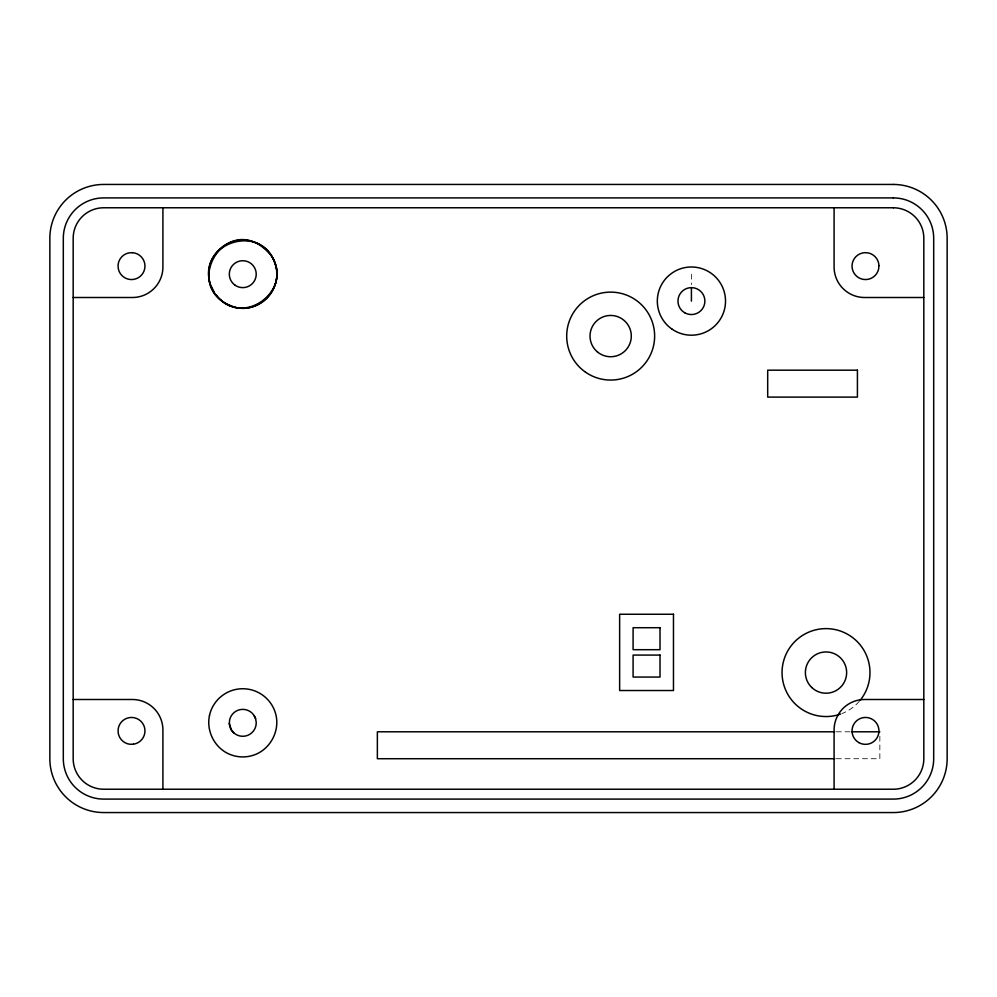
<?xml version="1.0" encoding="UTF-8"?>
<svg xmlns="http://www.w3.org/2000/svg" width="997" height="997" viewBox="0 0 997 997"><rect width="100%" height="100%" fill="white"/><g stroke="black" fill="none" stroke-linecap="round" stroke-linejoin="round"><path stroke-width="0.75" stroke-dasharray="4.99 3.74" d="M836.296 731.798L850.291 731.798M836.296 758.717L879.853 758.717L879.853 734.789M691.419 274.175L691.419 284.644M859.364 701.227A43.968 43.968 0 0 1 841.917 713.565"/><path stroke-width="1.5" d="M229.322 723.461L229.622 719.959A13.46 13.46 0 0 1 255.593 718.725L256.217 722.189A13.46 13.46 0 0 1 243.405 736.272A13.46 13.46 0 0 1 229.322 723.461L231.441 730.103L233.709 732.783M73.18 297.505L132.402 297.505A30.508 30.508 0 0 0 162.91 266.997L162.91 207.775M923.82 297.505L864.598 297.505A30.508 30.508 0 0 1 834.09 266.997L834.09 207.775M73.18 699.495L132.402 699.495A30.508 30.508 0 0 1 162.91 730.003L162.91 789.225M923.82 699.495L864.598 699.495A30.508 30.508 0 0 0 834.09 730.003L834.09 789.225M834.738 731.798L377.365 731.798L377.365 758.717L834.738 758.717M851.849 731.798L879.853 731.798M270.087 254.26C227.378 205.843 175.709 291.199 236.987 307.774C261.189 312.697 283.871 286.525 274.948 263.345C261.7 221.795 196.035 242.944 210.591 284.93M216.424 295.112C241.735 328.923 295.012 290.065 271.059 255.382M211.239 286.251L214.48 292.894M254.098 715.547L255.593 718.725M691.419 287.635L691.419 301.094M840.583 714.064A43.968 43.968 0 0 1 782.047 672.551A43.968 43.968 0 0 1 840.633 631.113A43.968 43.968 0 0 1 860.286 700.118M209.52 715.273C206.267 729.991 213.582 745.893 226.867 752.984A34.097 34.097 0 0 0 252.864 755.39C270.324 750.105 280.855 730.128 275.334 712.73A34.097 34.097 0 0 0 209.52 715.273M878.943 265.613L878.619 269.103A13.46 13.46 0 0 1 863.639 279.434A13.46 13.46 0 0 1 852.049 265.414A13.46 13.46 0 0 1 865.01 252.652L868.499 252.976A13.46 13.46 0 0 1 878.943 265.613M132.377 252.665L128.875 252.902A13.46 13.46 0 0 0 118.07 265.227L118.307 268.729A13.46 13.46 0 0 0 132.975 279.484A13.46 13.46 0 0 0 144.964 265.8A13.46 13.46 0 0 0 132.377 252.665M133.374 744.223L129.859 744.261A13.46 13.46 0 0 1 118.182 732.77L118.145 729.256A13.46 13.46 0 0 1 131.978 717.454A13.46 13.46 0 0 1 144.951 730.19A13.46 13.46 0 0 1 133.374 744.223M893.312 184.445L103.688 184.445A53.838 53.838 0 0 0 49.85 238.283L49.85 758.717A53.838 53.838 0 0 0 103.688 812.555L893.312 812.555A53.838 53.838 0 0 0 947.15 758.717L947.15 238.283A53.838 53.838 0 0 0 893.312 184.445M893.312 197.905L103.688 197.905A40.379 40.379 0 0 0 63.309 238.283L63.309 758.717A40.379 40.379 0 0 0 103.688 799.096L893.312 799.096A40.379 40.379 0 0 0 933.691 758.717L933.691 238.283A40.379 40.379 0 0 0 893.312 197.905M893.312 207.775L103.688 207.775A30.508 30.508 0 0 0 73.18 238.283L73.18 758.717A30.508 30.508 0 0 0 103.688 789.225L893.312 789.225A30.508 30.508 0 0 0 923.82 758.717L923.82 238.283A30.508 30.508 0 0 0 893.312 207.775M857.42 370.186L767.69 370.186L767.69 397.105L857.42 397.105L857.42 370.186M673.474 614.252L619.635 614.252L619.635 690.522L673.474 690.522L673.474 614.252M660.014 627.711L633.095 627.711L633.095 649.695L660.014 649.695L660.014 627.711M660.014 655.079L633.095 655.079L633.095 677.063L660.014 677.063L660.014 655.079M585.476 372.13A43.968 43.968 0 0 0 654.468 339.877A43.968 43.968 0 0 0 592.044 296.259A43.968 43.968 0 0 0 585.476 372.13M671.878 329.035A34.097 34.097 0 0 0 725.392 304.048A34.097 34.097 0 0 0 676.988 270.199A34.097 34.097 0 0 0 671.878 329.035M234.993 285.154A13.46 13.46 0 0 0 256.167 275.421A13.46 13.46 0 0 0 237.149 261.949A13.46 13.46 0 0 0 234.993 285.154M811.732 687.469A20.638 20.638 0 0 0 846.054 677.499A20.638 20.638 0 0 0 820.257 652.761A20.638 20.638 0 0 0 811.732 687.469M597.564 352.041A20.638 20.638 0 0 0 631.026 339.454A20.638 20.638 0 0 0 603.397 316.772A20.638 20.638 0 0 0 597.564 352.041M858.766 742.553A13.46 13.46 0 0 0 878.955 730.901A13.46 13.46 0 0 0 858.766 719.248A13.46 13.46 0 0 0 858.766 742.553M684.69 312.746A13.46 13.46 0 0 0 704.879 301.094A13.46 13.46 0 0 0 684.69 289.442A13.46 13.46 0 0 0 684.69 312.746M220.96 300.384A34.097 34.097 0 0 0 276.368 279.958A34.097 34.097 0 0 0 230.98 242.184A34.097 34.097 0 0 0 220.96 300.384"/></g></svg>
